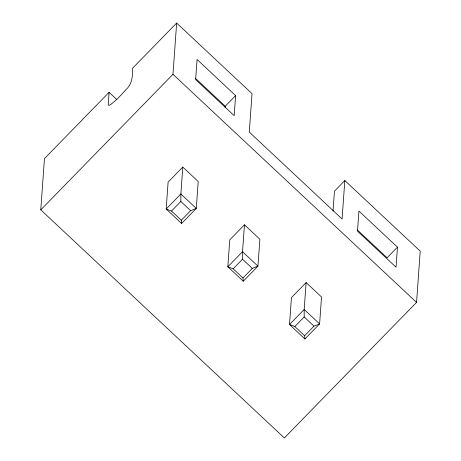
<?xml version="1.0" encoding="UTF-8"?>
<svg xmlns="http://www.w3.org/2000/svg" width="461" height="461" viewBox="0 0 461 461"><rect width="100%" height="100%" fill="white"/><g stroke="black" fill="none" stroke-linecap="round" stroke-linejoin="round"><path stroke-width="0.69" d="M181.594 223.47L181.306 220.237L190.647 210.66L196.282 208.407L180.868 193.972L166.179 209.035L171.504 211.057L180.845 201.474L180.868 193.972L182.792 167.066L198.207 181.501L196.282 208.407L181.594 223.47L166.179 209.035L168.104 182.13L182.792 167.066M243.258 281.216L242.97 277.983L252.311 268.406L257.947 266.153L242.526 251.718L227.838 266.781L233.162 268.803L242.509 259.22L242.526 251.718L244.457 224.812L259.871 239.247L257.947 266.153L243.258 281.216L227.838 266.781L229.768 239.87L244.457 224.812M304.917 338.962L304.635 335.729L313.976 326.146L319.606 323.899L304.191 309.464L289.502 324.527L294.827 326.544L304.174 316.966L304.191 309.464L306.121 282.553L321.536 296.993L319.606 323.899L304.917 338.962L289.502 324.527L291.433 297.616L306.121 282.553M333.021 211.126L334.45 191.2L344.834 180.545L420.219 251.141L416.548 302.393L284.351 437.95L40.781 209.859L44.452 158.607L109.101 92.315L116.898 99.622M109.101 92.315L108.179 105.131L109.637 105.223C115.746 101.034 120.701 95.462 125.628 89.987C132.18 84.415 132.705 76.174 132.647 68.17L176.649 23.05L252.034 93.646L249.28 132.082L342.079 218.987L344.834 180.545M40.781 209.859L172.979 74.302L176.649 23.05M225.129 107.667L225.227 106.232L235.617 95.583L197.078 59.492L195.637 79.563L234.176 115.653L235.617 95.583M397.468 247.148L396.034 267.224L357.494 231.134L358.929 211.057L397.468 247.148L387.084 257.803L357.396 229.999M195.545 78.433L225.227 106.232M172.979 74.302L416.548 302.393M180.845 201.474L190.647 210.66M242.509 259.22L252.311 268.406M304.174 316.966L313.976 326.146M171.504 211.057L181.306 220.237M233.162 268.803L242.97 277.983M294.827 326.544L304.635 335.729"/></g></svg>
